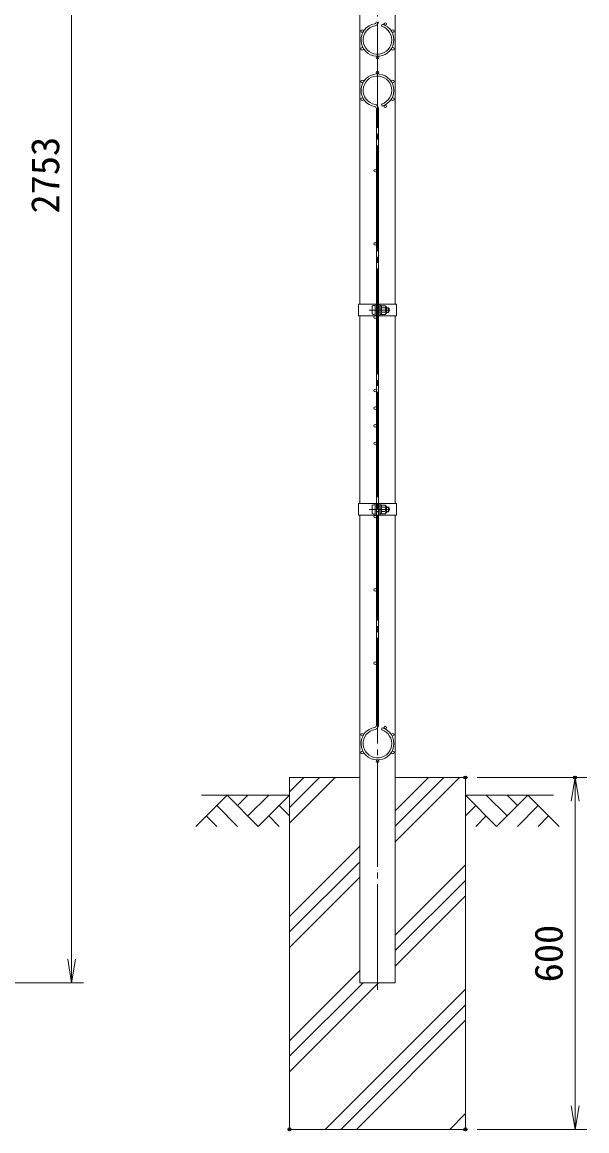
# Model space of a CAD drawing. Units: millimetres, scale not verified. Extents: x -4200 to 4200, y -2970 to 2970.
# Drawn here: x -529 to 434, y -708 to 1182 of the extents above; entities that cross this region are included whole.
import ezdxf
from ezdxf.enums import TextEntityAlignment as Align

# ---------------------------------------------------------------- set-up
doc = ezdxf.new("R2010")
doc.units = ezdxf.units.MM
doc.header["$LTSCALE"] = 10
doc.header["$PDMODE"] = 32
doc.header["$PDSIZE"] = 5
doc.linetypes.add('LONG_CHAIN', pattern=[21, 18, -1, 1, -1])
for name, color, linetype, lineweight in [('0-3_D-STR1', 1, 'Continuous', 9), ('0-4_D-BMK', 2, 'LONG_CHAIN', 9), ('0-5_D-STR-DIM', 7, 'Continuous', 9), ('0-6_0', 7, 'Continuous', 9), ('0-8_D-STR2', 7, 'Continuous', 9), ('0-9_D-STR3', 3, 'Continuous', 9), ('0-B_D-BGD', 7, 'Continuous', 9), ('0-C_D-STR4', 7, 'Continuous', 9), ('0-D_D-DCR-HCH', 7, 'Continuous', 9)]:
    doc.layers.add(name, color=color, linetype=linetype, lineweight=lineweight)
doc.layers.add('0-7_Defpoints', color=7, linetype='Continuous')
doc.styles.add('ＭＳ ゴシック', font='')
doc.styles.get('ＭＳ ゴシック').set_extended_font_data('MS Gothic')

# ---------------------------------------------------------------- blocks, each defined once
blk = doc.blocks.new('_Open')
at = {"layer": '0-6_0'}
blk.add_line((-10, 1.667), (0, 0), dxfattribs=at)
blk.add_lwpolyline([(-10, -1.667), (0, 0), (-10, 0)], dxfattribs=at)

msp = doc.modelspace()

# ---------------------------------------------------------------- linework, layer by layer
at = {"layer": '0-3_D-STR1'}
for p, q in [((46.6, 1541.46), (46.6, 701.46)), ((107.1, 701.46), (107.1, 1541.46)), ((46.6, 681.46), (46.6, 361.46)), ((107.1, 361.46), (107.1, 681.46)), ((46.6, 341.46), (46.6, -455.79)), ((107.1, -455.79), (107.1, 341.46)), ((46.6, -455.79), (107.1, -455.79))]:
    msp.add_line(p, q, dxfattribs=at)
at = {"layer": '0-4_D-BMK'}
for p, q in [((76.85, -467.79), (76.85, 2309.21)), ((62.43, 691.46), (98.17, 691.46)), ((62.43, 351.46), (98.17, 351.46))]:
    msp.add_line(p, q, dxfattribs=at)
at = {"layer": '0-5_D-STR-DIM'}
for p, q in [((-444.65, -415.79), (-444.65, 2257.21)), ((246.85, -105.79), (433.83, -105.79)), ((413.83, -665.79), (413.83, -145.79)), ((-1334.4, -455.79), (-424.65, -455.79)), ((246.85, -705.79), (433.83, -705.79))]:
    msp.add_line(p, q, dxfattribs=at)
at = {"layer": '0-7_Defpoints'}
for p in [(226.85, -105.79), (413.83, -105.79), (-73.15, -705.79), (226.85, -705.79)]:
    msp.add_point(p, dxfattribs=at)
at = {"layer": '0-8_D-STR2'}
for p, q in [((83.82, 1175.59), (84.85, 1179.04)), ((83.82, 1042.82), (84.85, 1039.37)), ((75.05, 1035.07), (75.05, -16.66)), ((78.65, 1035.07), (78.65, -16.66)), ((83.82, -24.41), (84.85, -20.96))]:
    msp.add_line(p, q, dxfattribs=at)
for centre in [(90.17, 1179.37), (50.65, 1167.33), (103.05, 1167.33), (50.65, 1137.08), (103.05, 1137.08), (76.85, 1121.96), (76.85, 1096.46), (50.65, 1081.33), (103.05, 1081.33), (50.65, 1051.08), (90.17, 1039.05), (103.05, 1051.08), (72.8, 929.21), (72.8, 804.21), (72.8, 679.21), (72.8, 554.21), (72.8, 524.21), (72.8, 494.21), (72.8, 464.21), (72.8, 339.21), (72.8, 214.21), (72.8, 89.21), (90.17, -20.63), (50.65, -32.67), (103.05, -32.67), (50.65, -62.92), (103.05, -62.92), (76.85, -78.04)]:
    msp.add_circle(centre, 2.25, dxfattribs=at)
for centre, radius, start, end in [((76.85, 1152.21), 28, 99.83934, 73.39579), ((76.85, 1152.21), 24.4, 99.83934, 73.39579), ((71.45, 1183.34), 3.6, 279.83934, 0), ((71.45, 1183.34), 7.2, 279.83934, 0), ((76.85, 1066.21), 28, 286.60421, 260.16066), ((76.85, 1066.21), 24.4, 286.60421, 260.16066), ((71.45, 1035.07), 7.2, 0, 80.16066), ((71.45, 1035.07), 3.6, 0, 80.16066), ((71.45, -16.66), 3.6, 279.83934, 0), ((71.45, -16.66), 7.2, 279.83934, 0), ((76.85, -47.79), 28, 99.83934, 73.39579), ((76.85, -47.79), 24.4, 99.83934, 73.39579)]:
    msp.add_arc(centre, radius, start, end, dxfattribs=at)
at = {"layer": '0-9_D-STR3'}
for p, q in [((44.3, 701.46), (75.05, 701.46)), ((44.3, 701.46), (44.3, 681.46)), ((72.75, 681.46), (72.75, 701.46)), ((75.05, 681.46), (75.05, 701.46)), ((78.65, 681.46), (78.65, 701.46)), ((78.65, 701.46), (109.4, 701.46)), ((80.95, 681.46), (80.95, 701.46)), ((109.4, 701.46), (109.4, 681.46)), ((44.3, 681.46), (75.05, 681.46)), ((67.95, 697.96), (67.95, 684.96)), ((72.75, 699.46), (72.75, 683.46)), ((75.05, 695.46), (78.65, 695.46)), ((75.05, 694.78), (78.65, 694.78)), ((75.05, 688.13), (78.65, 688.13)), ((75.05, 687.46), (78.65, 687.46)), ((78.65, 681.46), (109.4, 681.46)), ((80.95, 695.96), (81.34, 699.12)), ((80.95, 695.96), (80.95, 686.96)), ((80.95, 686.96), (81.34, 683.79)), ((83.1, 699.21), (81.44, 699.21)), ((83.08, 683.71), (81.44, 683.71)), ((83.15, 691.46), (83.15, 699.18)), ((89.94, 695.21), (83.15, 695.21)), ((83.15, 691.46), (83.15, 683.73)), ((89.94, 687.7), (83.15, 687.7)), ((83.25, 698.96), (83.2, 699.13)), ((89.94, 698.96), (83.25, 698.96)), ((89.94, 683.95), (83.25, 683.95)), ((92.45, 696.46), (92.45, 686.46)), ((92.45, 695.46), (95.75, 695.46)), ((92.45, 694.78), (96.07, 694.78)), ((92.45, 688.13), (96.07, 688.13)), ((92.45, 687.46), (95.75, 687.46)), ((95.75, 695.46), (95.75, 687.46)), ((44.3, 361.46), (75.05, 361.46)), ((44.3, 361.46), (44.3, 341.46)), ((72.75, 341.46), (72.75, 361.46)), ((72.75, 359.46), (72.75, 343.46)), ((75.05, 341.46), (75.05, 361.46)), ((78.65, 341.46), (78.65, 361.46)), ((78.65, 361.46), (109.4, 361.46)), ((80.95, 341.46), (80.95, 361.46)), ((109.4, 361.46), (109.4, 341.46)), ((44.3, 341.46), (75.05, 341.46)), ((67.95, 357.96), (67.95, 344.96)), ((75.05, 355.46), (78.65, 355.46)), ((75.05, 354.78), (78.65, 354.78)), ((75.05, 348.13), (78.65, 348.13)), ((75.05, 347.46), (78.65, 347.46)), ((78.65, 341.46), (109.4, 341.46)), ((80.95, 355.96), (81.34, 359.12)), ((80.95, 355.96), (80.95, 346.96)), ((80.95, 346.96), (81.34, 343.79)), ((83.1, 359.21), (81.44, 359.21)), ((83.08, 343.71), (81.44, 343.71)), ((83.15, 351.46), (83.15, 359.18)), ((89.94, 355.21), (83.15, 355.21)), ((83.15, 351.46), (83.15, 343.73)), ((89.94, 347.7), (83.15, 347.7)), ((83.25, 358.96), (83.2, 359.13)), ((89.94, 358.96), (83.25, 358.96)), ((89.94, 343.95), (83.25, 343.95)), ((92.45, 356.46), (92.45, 346.46)), ((92.45, 355.46), (95.75, 355.46)), ((92.45, 354.78), (96.07, 354.78)), ((92.45, 348.13), (96.07, 348.13)), ((92.45, 347.46), (95.75, 347.46)), ((95.75, 355.46), (95.75, 347.46))]:
    msp.add_line(p, q, dxfattribs=at)
for centre, radius, start, end in [((81.44, 699.11), 0.1, 90, 173), ((81.44, 683.81), 0.1, 187, 270), ((83.08, 683.81), 0.1, 270, 337.2244), ((83.1, 699.11), 0.1, 15, 90), ((78.27, 697.08), 5.32, 339.37322, 22.7756), ((78.27, 685.83), 5.32, 337.2244, 20.62678), ((62.39, 691.46), 21.19, 0, 10.20031), ((62.39, 691.46), 21.19, 349.79969, 0), ((84.18, 691.46), 6.87, 0, 33.09348), ((84.18, 691.46), 6.87, 326.90652, 0), ((88.93, 697.09), 2.13, 298.45309, 61.54691), ((85.67, 692.2), 8, 32.13463, 57.68315), ((88.93, 685.83), 2.13, 298.45309, 61.54691), ((85.67, 690.71), 8, 302.31685, 327.86537), ((88.25, 691.46), 8.5, 331.92751, 28.07249), ((81.44, 359.11), 0.1, 90, 173), ((81.44, 343.81), 0.1, 187, 270), ((83.08, 343.81), 0.1, 270, 337.2244), ((83.1, 359.11), 0.1, 15, 90), ((78.27, 357.08), 5.32, 339.37322, 22.7756), ((78.27, 345.83), 5.32, 337.2244, 20.62678), ((62.39, 351.46), 21.19, 0, 10.20031), ((62.39, 351.46), 21.19, 349.79969, 0), ((84.18, 351.46), 6.87, 0, 33.09348), ((84.18, 351.46), 6.87, 326.90652, 0), ((88.93, 357.09), 2.13, 298.45309, 61.54691), ((85.67, 352.2), 8, 32.13463, 57.68315), ((88.93, 345.83), 2.13, 298.45309, 61.54691), ((85.67, 350.71), 8, 302.31685, 327.86537), ((88.25, 351.46), 8.5, 331.92751, 28.07249)]:
    msp.add_arc(centre, radius, start, end, dxfattribs=at)
for centre, start_param, end_param in [((72.75, 697.96), 1.5707963, 3.1415927), ((72.75, 684.96), 3.1415927, 4.712389), ((72.75, 357.96), 1.5707963, 3.1415927), ((72.75, 344.96), 3.1415927, 4.712389)]:
    msp.add_ellipse(centre, major_axis=(4.8, 0), ratio=0.3125, start_param=start_param, end_param=end_param, dxfattribs=at)
at = {"layer": '0-B_D-BGD'}
for p, q in [((-223.15, -135.79), (-73.15, -135.79)), ((376.85, -135.79), (226.85, -135.79))]:
    msp.add_line(p, q, dxfattribs=at)
at = {"layer": '0-C_D-STR4'}
for p, q in [((-73.15, -105.79), (-73.15, -705.79)), ((46.6, -105.79), (-73.15, -105.79)), ((226.85, -105.79), (107.1, -105.79)), ((226.85, -105.79), (226.85, -705.79)), ((226.85, -705.79), (-73.15, -705.79))]:
    msp.add_line(p, q, dxfattribs=at)
at = {"layer": '0-D_D-DCR-HCH'}
for p, q in [((-73.15, -183.43), (4.48, -105.79)), ((-73.15, -156.91), (-22.03, -105.79)), ((-73.15, -130.39), (-48.55, -105.79)), ((107.1, -215.31), (216.61, -105.79)), ((107.1, -188.79), (190.1, -105.79)), ((107.1, -162.28), (163.58, -105.79)), ((-179.58, -135.79), (-232.79, -189.01)), ((-179.58, -135.79), (-126.36, -189.01)), ((-161.84, -153.53), (-144.1, -135.79)), ((-144.1, -171.27), (-108.63, -135.79)), ((-126.36, -189.01), (-73.15, -135.79)), ((280.06, -189.01), (226.85, -135.79)), ((297.8, -171.27), (262.32, -135.79)), ((333.27, -135.79), (280.06, -189.01)), ((315.63, -153.62), (297.8, -135.79)), ((333.27, -135.79), (386.48, -189.01)), ((-197.31, -153.53), (-161.68, -189.01)), ((-90.89, -153.53), (-73.15, -171.19)), ((244.59, -153.53), (226.85, -171.19)), ((351.01, -153.53), (315.37, -189.01)), ((-215.05, -171.27), (-197.23, -189.01)), ((-108.63, -171.27), (-90.81, -189.01)), ((262.32, -171.27), (244.5, -189.01)), ((368.75, -171.27), (350.93, -189.01)), ((-73.15, -342.53), (46.6, -222.78)), ((-73.15, -369.04), (46.6, -249.29)), ((107.1, -374.41), (226.85, -254.66)), ((-73.15, -395.56), (46.6, -275.81)), ((107.1, -400.93), (226.85, -281.18)), ((107.1, -427.44), (226.85, -307.69)), ((-73.15, -554.66), (46.6, -434.91)), ((-73.15, -607.69), (78.75, -455.79)), ((-73.15, -581.18), (52.23, -455.79)), ((-12.15, -705.79), (226.85, -466.79)), ((14.36, -705.79), (226.85, -493.31)), ((40.88, -705.79), (226.85, -519.82)), ((199.98, -705.79), (226.85, -678.92)), ((226.49, -705.79), (226.85, -705.44))]:
    msp.add_line(p, q, dxfattribs=at)
msp.add_lwpolyline([(226.85, -105.79), (107.1, -105.79), (107.1, -455.79), (46.6, -455.79), (46.6, -105.79), (-73.15, -105.79), (-73.15, -705.79), (226.85, -705.79)], close=True, dxfattribs=at)

# ---------------------------------------------------------------- block references
at = {"layer": '0-5_D-STR-DIM', "xscale": 4, "yscale": 4}
for p, rotation in [((413.83, -105.79), 90), ((-444.65, -455.79), 270), ((413.83, -705.79), 270)]:
    msp.add_blockref('_Open', p, dxfattribs=dict(at, rotation=rotation))

# ---------------------------------------------------------------- texts
at = {"layer": '0-5_D-STR-DIM', "style": 'ＭＳ ゴシック'}
for s, p in [('2753', (-451.4, 856.11)), ('600', (407.08, -455.04))]:
    msp.add_text(s, height=48.09, rotation=90, dxfattribs=at).set_placement(p, align=Align.BOTTOM_LEFT)

doc.saveas('drawing.dxf')
